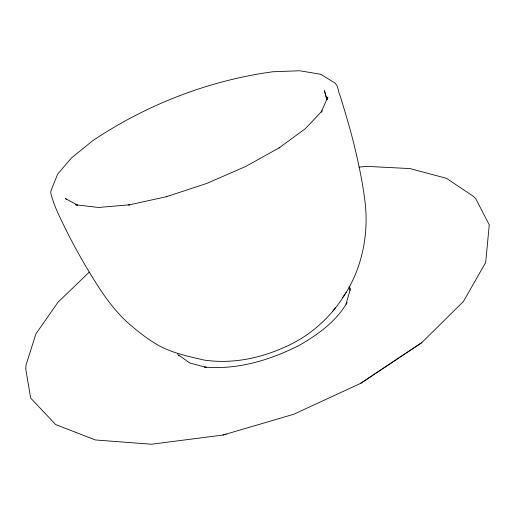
<?xml version="1.0" encoding="UTF-8"?>
<svg xmlns="http://www.w3.org/2000/svg" width="515" height="515" viewBox="0 0 515 515"><rect width="100%" height="100%" fill="white"/><g stroke="black" fill="none" stroke-linecap="round" stroke-linejoin="round"><path stroke-width="0.77" d="M327.122 99.801L327.855 97.084L321.18 112.109L322.184 110.841L305.35 128.698L279.053 147.914L279.915 147.412L245.571 166.545L206.451 183.546L166.242 196.756L166.821 196.627L128.731 204.996L129.78 204.77L98.635 207.468L75.699 204.828L77.321 205.092M346.144 292.456C362.174 266.409 368.405 234.763 365.341 204.436C362.85 182.625 358.163 161.124 352.859 139.848C349.048 125.119 344.657 110.558 340.215 96.009C337.898 91.67 338.632 84.827 333.701 82.246L321.045 74.463L319.59 74.07L299.614 70.767L272.905 71.752C208.684 80.488 146.614 104.642 92.79 140.647L71.43 157.996L57.629 174.16L51.223 190.093C50.605 191.632 50.637 193.344 51.281 194.87C54.191 206.097 59.457 216.422 64.491 226.8C73.793 245.668 84.061 264.066 95.314 281.847C104.893 297.31 115.778 312.161 129.503 324.218C140.164 333.314 151.307 342.16 164.021 348.204C176.709 353.992 190.473 356.876 203.985 360.043C235.059 364.672 266.693 356.934 294.277 342.52C315.837 330.939 333.636 313.448 346.144 292.456L342.623 297.406M332.516 311.569L335.458 307.423M89.307 272.1L58.086 302.118L35.915 333.881L25.969 365.193L25.75 368.972L30.668 398.069L55.659 424.566L95.391 439.965L151.494 444.233L222.969 435.033L293.724 414.26L360.738 383.302L421.772 342.649L463.468 301.43L485.69 262.444L489.25 224.849L475.744 198.713L472.976 196.035L446.415 178.306L409.972 168.585L366.764 166.371L358.871 167.137M360.738 383.302L421.772 342.649M222.969 435.033L226.091 434.126M77.392 205.047L65.431 198.558L66.699 199.691M178.95 355.253L189.797 363.004L206.148 367.388L204.629 367.047C237.634 370.021 270.291 360.049 299.466 345.243C318.025 334.473 336.166 321.579 347.046 302.595L346.029 304.075L349.872 290.737L349.073 286.952M326.716 98.674L324.431 90.608L326.787 99.749M350.2 288.014A92.919 43.698 -21.3 0 1 350.361 290.415M178.988 355.917A92.919 43.698 -21.3 0 1 177.611 353.992"/></g></svg>
